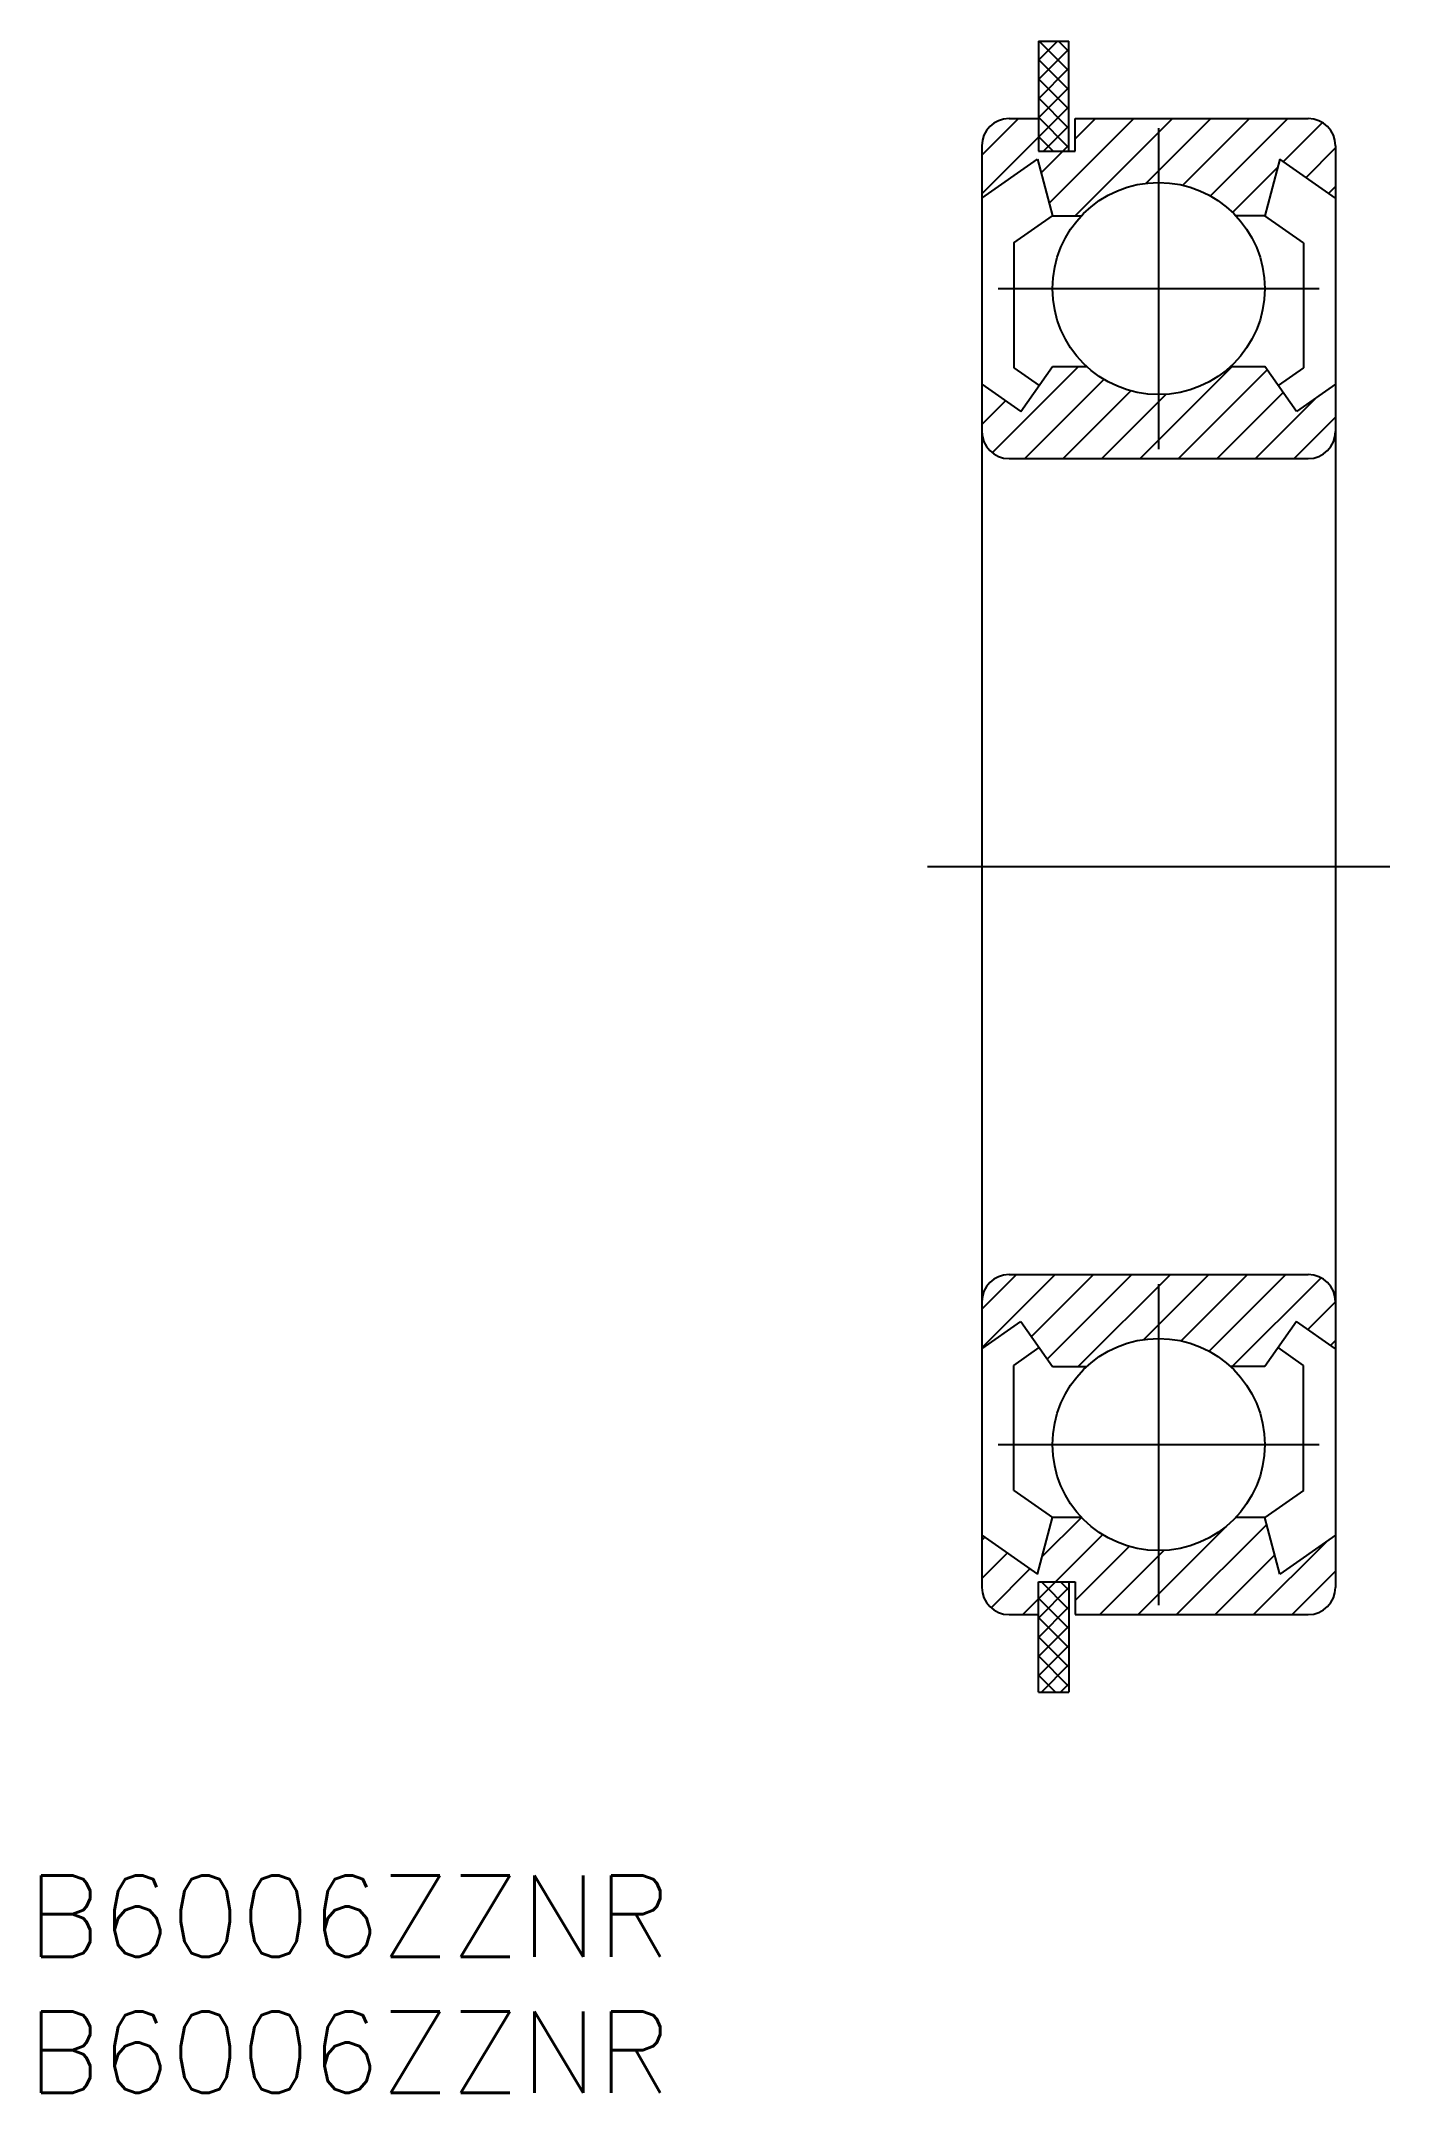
# Model space of a CAD drawing. Extents: x -34.6 to 15, y -45.1 to 30.3.
import ezdxf

# ---------------------------------------------------------------- set-up
doc = ezdxf.new("R2010")
doc.units = 0
doc.linetypes.add('CENTER', pattern=[50.8, 31.75, -6.35, 6.35, -6.35])
doc.layers.get('0').update_dxf_attribs({"linetype": 'CONTINUOUS'})
doc.layers.add('CENTER', color=1, linetype='CENTER')
doc.styles.get("Standard").update_dxf_attribs({"font": 'txt.shx', "height": 3, "bigfont": 'bigfont.shx'})

msp = doc.modelspace()

# ---------------------------------------------------------------- linework, layer by layer
at = {"color": 7, "linetype": 'CONTINUOUS'}
for p, q in [((2.08, 30.35), (2.08, 26.3)), ((2.08, 30.35), (3.2, 30.35)), ((3.2, 26.3), (3.2, 30.35)), ((1, 27.5), (2.08, 27.5)), ((3.43, 26.3), (3.43, 27.5)), ((3.43, 27.5), (12, 27.5)), ((0, 26.5), (0, -26.5)), ((13, 26.5), (13, -26.5)), ((0, 24.579), (2.042, 26.009)), ((2.042, 26.009), (2.6, 23.929)), ((2.08, 26.3), (3.43, 26.3)), ((10.958, 26.009), (10.4, 23.929)), ((13, 24.579), (10.958, 26.009)), ((1.179, 22.934), (2.6, 23.929)), ((2.6, 23.929), (3.665, 23.929)), ((10.4, 23.929), (9.335, 23.929)), ((11.821, 22.934), (10.4, 23.929)), ((1.179, 22.934), (1.179, 18.338)), ((11.821, 22.934), (11.821, 18.338)), ((1.179, 18.338), (2.11, 17.686)), ((1.439, 16.728), (2.6, 18.386)), ((2.6, 18.386), (3.853, 18.386)), ((9.147, 18.386), (10.4, 18.386)), ((11.561, 16.728), (10.4, 18.386)), ((11.821, 18.338), (10.89, 17.686)), ((0, 17.736), (1.439, 16.728)), ((13, 17.736), (11.561, 16.728)), ((1, 15), (12, 15)), ((1, -15), (12, -15)), ((0, -17.736), (1.439, -16.728)), ((1.439, -16.728), (2.6, -18.386)), ((11.561, -16.728), (10.4, -18.386)), ((13, -17.736), (11.561, -16.728)), ((1.179, -18.338), (2.11, -17.686)), ((11.821, -18.338), (10.89, -17.686)), ((1.179, -22.934), (1.179, -18.338)), ((2.6, -18.386), (3.853, -18.386)), ((10.4, -18.386), (9.147, -18.386)), ((11.821, -22.934), (11.821, -18.338)), ((1.179, -22.934), (2.6, -23.929)), ((11.821, -22.934), (10.4, -23.929)), ((2.042, -26.009), (2.6, -23.929)), ((3.665, -23.929), (2.6, -23.929)), ((10.4, -23.929), (9.335, -23.929)), ((10.958, -26.009), (10.4, -23.929)), ((0, -24.579), (2.042, -26.009)), ((13, -24.579), (10.958, -26.009)), ((2.08, -30.35), (2.08, -26.3)), ((2.08, -26.3), (3.43, -26.3)), ((3.2, -26.3), (3.2, -30.35)), ((3.43, -26.3), (3.43, -27.5)), ((1, -27.5), (2.08, -27.5)), ((3.43, -27.5), (12, -27.5)), ((2.08, -30.35), (3.2, -30.35))]:
    msp.add_line(p, q, dxfattribs=at)
at = {"color": 3, "linetype": 'CONTINUOUS'}
for p, q in [((2.08, 29.644), (2.786, 30.35)), ((3.2, 29.257), (2.107, 30.35)), ((3.2, 29.964), (2.814, 30.35)), ((2.08, 28.937), (3.2, 30.057)), ((3.2, 28.55), (2.08, 29.67)), ((2.08, 28.23), (3.2, 29.35)), ((3.2, 27.843), (2.08, 28.963)), ((2.08, 27.523), (3.2, 28.643)), ((3.2, 27.136), (2.08, 28.256)), ((2.08, 26.816), (3.2, 27.936)), ((0, 26.15), (1.35, 27.5)), ((3.2, 26.429), (2.08, 27.549)), ((2.271, 26.3), (3.2, 27.229)), ((2.478, 24.385), (5.593, 27.5)), ((3.43, 26.752), (4.178, 27.5)), ((3.435, 23.929), (7.007, 27.5)), ((6.044, 25.123), (8.421, 27.5)), ((7.384, 25.049), (9.835, 27.5)), ((8.403, 24.654), (11.249, 27.5)), ((11.084, 25.92), (12.519, 27.355)), ((0, 24.736), (2.08, 26.816)), ((2.622, 26.3), (2.08, 26.842)), ((2.978, 26.3), (3.2, 26.522)), ((11.916, 25.338), (13, 26.422)), ((2.179, 25.5), (2.978, 26.3)), ((9.214, 24.051), (10.879, 25.715)), ((12.748, 24.755), (13, 25.008)), ((0.38, 15.216), (3.549, 18.386)), ((5.821, 15), (9.206, 18.386)), ((7.235, 15), (10.491, 18.256)), ((0, 17.665), (0.042, 17.706)), ((1.578, 15), (4.487, 17.909)), ((2.992, 15), (5.478, 17.486)), ((4.406, 15), (6.765, 17.359)), ((8.649, 15), (11.073, 17.424)), ((0, 16.251), (0.874, 17.124)), ((10.063, 15), (12.329, 17.266)), ((11.477, 15), (13, 16.523)), ((0, -16.276), (1.276, -15)), ((0, -17.691), (2.691, -15)), ((1.825, -17.279), (4.105, -15)), ((2.408, -18.111), (5.519, -15)), ((3.548, -18.386), (6.933, -15)), ((5.96, -17.388), (8.347, -15)), ((7.324, -17.438), (9.762, -15)), ((8.356, -17.82), (11.176, -15)), ((9.204, -18.386), (12.472, -15.118)), ((11.982, -17.023), (13, -16.004)), ((12.813, -17.605), (13, -17.419)), ((2.211, -25.379), (3.662, -23.929)), ((0, -24.762), (0.108, -24.654)), ((2.704, -26.3), (4.442, -24.563)), ((5.747, -27.5), (9.023, -24.224)), ((7.161, -27.5), (10.47, -24.191)), ((9.99, -27.5), (12.703, -24.786)), ((0, -26.176), (0.939, -25.236)), ((3.43, -26.989), (5.421, -24.998)), ((4.333, -27.5), (6.687, -25.146)), ((8.575, -27.5), (10.769, -25.306)), ((0.339, -27.251), (1.771, -25.819)), ((2.08, -26.924), (2.704, -26.3)), ((3.2, -27.311), (2.189, -26.3)), ((3.2, -26.604), (2.896, -26.3)), ((11.404, -27.5), (13, -25.904)), ((1.504, -27.5), (2.08, -26.924)), ((2.08, -27.631), (3.2, -26.511)), ((3.2, -28.018), (2.08, -26.898)), ((2.08, -28.339), (3.2, -27.219)), ((3.2, -28.726), (2.08, -27.606)), ((2.08, -29.046), (3.2, -27.926)), ((3.2, -29.433), (2.08, -28.313)), ((2.08, -29.753), (3.2, -28.633)), ((3.2, -30.14), (2.08, -29.02)), ((2.19, -30.35), (3.2, -29.34)), ((2.703, -30.35), (2.08, -29.727)), ((2.897, -30.35), (3.2, -30.047))]:
    msp.add_line(p, q, dxfattribs=at)
at = {"color": 7, "linetype": 'CONTINUOUS'}
for centre in [(6.5, 21.25), (6.5, -21.25)]:
    msp.add_circle(centre, 3.9, dxfattribs=at)
for centre, start, end in [((1, 26.5), 90, 180), ((12, 26.5), 0, 90), ((1, 16), 180, 270), ((12, 16), 270, 0), ((1, -16), 90, 180), ((12, -16), 0, 90), ((1, -26.5), 180, 270), ((12, -26.5), 270, 0)]:
    msp.add_arc(centre, 1, start, end, dxfattribs=at)
at = {"layer": 'CENTER', "color": 1, "linetype": 'CENTER'}
for p, q in [((6.5, 27.15), (6.5, 15.35)), ((0.6, 21.25), (12.4, 21.25)), ((-2, 0), (15, 0)), ((6.5, -15.35), (6.5, -27.15)), ((0.6, -21.25), (12.4, -21.25))]:
    msp.add_line(p, q, dxfattribs=at)

# ---------------------------------------------------------------- texts
at = {"color": 7, "linetype": 'CONTINUOUS'}
for p in [(-35.087, -40.088), (-35.087, -45.088)]:
    msp.add_text('B6006ZZNR', height=3, dxfattribs=at).set_placement(p)

doc.saveas('drawing.dxf')
